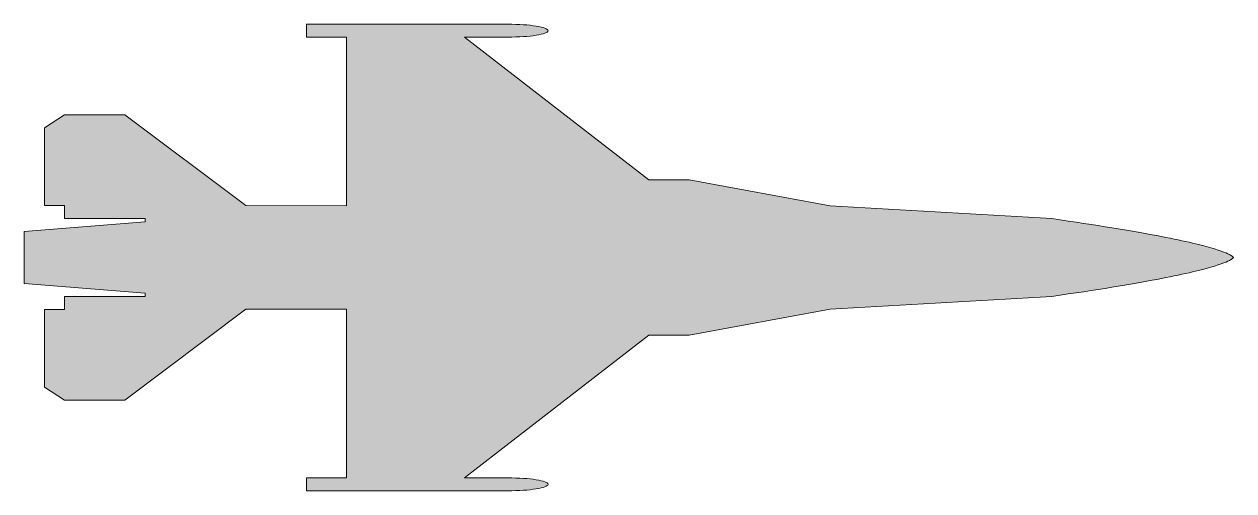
# Model space of a CAD drawing. Extents: x 282.1 to 319.8, y -401.1 to -386.6.
import ezdxf

# ---------------------------------------------------------------- set-up
doc = ezdxf.new("R2010")
doc.units = 0
doc.header["$MEASUREMENT"] = 0
doc.layers.add('Layer 1', color=7, linetype='Continuous', lineweight=0)

msp = doc.modelspace()

# ---------------------------------------------------------------- hatches: boundary and pattern name
at = {"layer": 'Layer 1', "true_color": 0xf1f0f0, "transparency": 33554687}
h = msp.add_hatch(color=7, dxfattribs=at)
edge = h.paths.add_edge_path()
edge.add_spline(control_points=[(290.899, -386.558), (290.899, -386.558), (292.155, -386.558), (292.155, -386.558), (292.155, -386.558), (295.295, -386.558), (295.295, -386.558), (295.295, -386.558), (297.178, -386.558), (297.178, -386.558), (297.531, -386.559), (297.827, -386.578), (298.064, -386.616), (298.302, -386.653), (298.425, -386.701), (298.434, -386.759), (298.425, -386.816), (298.302, -386.864), (298.064, -386.901), (297.827, -386.939), (297.531, -386.958), (297.178, -386.959), (297.178, -386.959), (295.824, -386.959), (295.824, -386.959), (295.824, -386.959), (301.575, -391.398), (301.575, -391.398), (301.575, -391.398), (302.83, -391.398), (302.83, -391.398), (302.83, -391.398), (307.226, -392.205), (307.226, -392.205), (307.226, -392.205), (314.134, -392.608), (314.134, -392.608), (315.533, -392.809), (316.622, -392.986), (317.402, -393.137), (318.182, -393.288), (318.741, -393.414), (319.08, -393.515), (319.418, -393.616), (319.624, -393.691), (319.698, -393.742), (319.771, -393.792), (319.801, -393.817), (319.786, -393.817), (319.801, -393.817), (319.771, -393.842), (319.698, -393.893), (319.624, -393.943), (319.418, -394.019), (319.08, -394.119), (318.741, -394.22), (318.182, -394.346), (317.402, -394.497), (316.622, -394.649), (315.533, -394.825), (314.134, -395.027), (314.134, -395.027), (307.226, -395.43), (307.226, -395.43), (307.226, -395.43), (302.83, -396.237), (302.83, -396.237), (302.83, -396.237), (301.575, -396.237), (301.575, -396.237), (301.575, -396.237), (295.824, -400.675), (295.824, -400.675), (295.824, -400.675), (297.178, -400.675), (297.178, -400.675), (297.531, -400.676), (297.827, -400.695), (298.064, -400.733), (298.302, -400.77), (298.425, -400.818), (298.434, -400.876), (298.425, -400.933), (298.302, -400.981), (298.064, -401.018), (297.827, -401.056), (297.531, -401.075), (297.178, -401.076), (297.178, -401.076), (295.295, -401.076), (295.295, -401.076), (295.295, -401.076), (292.155, -401.076), (292.155, -401.076), (292.155, -401.076), (290.899, -401.076), (290.899, -401.076), (290.899, -401.076), (290.899, -400.675), (290.899, -400.675), (290.899, -400.675), (292.155, -400.675), (292.155, -400.675), (292.155, -400.675), (292.155, -395.43), (292.155, -395.43), (292.155, -395.43), (289.015, -395.43), (289.015, -395.43), (289.015, -395.43), (285.247, -398.254), (285.247, -398.254), (285.247, -398.254), (283.363, -398.253), (283.363, -398.253), (283.363, -398.253), (282.735, -397.85), (282.735, -397.85), (282.735, -397.85), (282.735, -395.431), (282.735, -395.431), (282.735, -395.431), (283.363, -395.431), (283.363, -395.431), (283.363, -395.431), (283.363, -395.028), (283.363, -395.028), (283.363, -395.028), (285.875, -395.028), (285.875, -395.028), (285.875, -395.028), (285.875, -394.927), (285.875, -394.927), (285.875, -394.927), (282.107, -394.624), (282.107, -394.624), (282.107, -394.624), (282.107, -393.01), (282.107, -393.01), (282.107, -393.01), (285.875, -392.707), (285.875, -392.707), (285.875, -392.707), (285.875, -392.606), (285.875, -392.606), (285.875, -392.606), (283.363, -392.606), (283.363, -392.606), (283.363, -392.606), (283.363, -392.203), (283.363, -392.203), (283.363, -392.203), (282.735, -392.203), (282.735, -392.203), (282.735, -392.203), (282.735, -389.784), (282.735, -389.784), (282.735, -389.784), (283.363, -389.381), (283.363, -389.381), (283.363, -389.381), (285.247, -389.381), (285.247, -389.381), (285.247, -389.381), (289.015, -392.203), (289.015, -392.203), (289.015, -392.203), (292.155, -392.205), (292.155, -392.205), (292.155, -392.205), (292.155, -386.959), (292.155, -386.959), (292.155, -386.959), (290.899, -386.959), (290.899, -386.959), (290.899, -386.959), (290.899, -386.558), (290.899, -386.558), (290.899, -386.558), (290.899, -386.558), (290.899, -386.558)], knot_values=[0, 0, 0, 0, 1, 1, 1, 2, 2, 2, 3, 3, 3, 4, 4, 4, 5, 5, 5, 6, 6, 6, 7, 7, 7, 8, 8, 8, 9, 9, 9, 10, 10, 10, 11, 11, 11, 12, 12, 12, 13, 13, 13, 14, 14, 14, 15, 15, 15, 16, 16, 16, 17, 17, 17, 18, 18, 18, 19, 19, 19, 20, 20, 20, 21, 21, 21, 22, 22, 22, 23, 23, 23, 24, 24, 24, 25, 25, 25, 26, 26, 26, 27, 27, 27, 28, 28, 28, 29, 29, 29, 30, 30, 30, 31, 31, 31, 32, 32, 32, 33, 33, 33, 34, 34, 34, 35, 35, 35, 36, 36, 36, 37, 37, 37, 38, 38, 38, 39, 39, 39, 40, 40, 40, 41, 41, 41, 42, 42, 42, 43, 43, 43, 44, 44, 44, 45, 45, 45, 46, 46, 46, 47, 47, 47, 48, 48, 48, 49, 49, 49, 50, 50, 50, 51, 51, 51, 52, 52, 52, 53, 53, 53, 54, 54, 54, 55, 55, 55, 56, 56, 56, 57, 57, 57, 58, 58, 58, 59, 59, 59, 60, 60, 60, 60], degree=3, periodic=0)

# ---------------------------------------------------------------- linework, layer by layer
at = {"layer": 'Layer 1'}
msp.add_open_spline([(290.899, -386.558), (290.899, -386.558), (292.155, -386.558), (292.155, -386.558), (292.155, -386.558), (295.295, -386.558), (295.295, -386.558), (295.295, -386.558), (297.178, -386.558), (297.178, -386.558), (297.531, -386.559), (297.827, -386.578), (298.064, -386.616), (298.302, -386.653), (298.425, -386.701), (298.434, -386.759), (298.425, -386.816), (298.302, -386.864), (298.064, -386.901), (297.827, -386.939), (297.531, -386.958), (297.178, -386.959), (297.178, -386.959), (295.824, -386.959), (295.824, -386.959), (295.824, -386.959), (301.575, -391.398), (301.575, -391.398), (301.575, -391.398), (302.83, -391.398), (302.83, -391.398), (302.83, -391.398), (307.226, -392.205), (307.226, -392.205), (307.226, -392.205), (314.134, -392.608), (314.134, -392.608), (315.533, -392.809), (316.622, -392.986), (317.402, -393.137), (318.182, -393.288), (318.741, -393.414), (319.08, -393.515), (319.418, -393.616), (319.624, -393.691), (319.698, -393.742), (319.771, -393.792), (319.801, -393.817), (319.786, -393.817), (319.801, -393.817), (319.771, -393.842), (319.698, -393.893), (319.624, -393.943), (319.418, -394.019), (319.08, -394.119), (318.741, -394.22), (318.182, -394.346), (317.402, -394.497), (316.622, -394.649), (315.533, -394.825), (314.134, -395.027), (314.134, -395.027), (307.226, -395.43), (307.226, -395.43), (307.226, -395.43), (302.83, -396.237), (302.83, -396.237), (302.83, -396.237), (301.575, -396.237), (301.575, -396.237), (301.575, -396.237), (295.824, -400.675), (295.824, -400.675), (295.824, -400.675), (297.178, -400.675), (297.178, -400.675), (297.531, -400.676), (297.827, -400.695), (298.064, -400.733), (298.302, -400.77), (298.425, -400.818), (298.434, -400.876), (298.425, -400.933), (298.302, -400.981), (298.064, -401.018), (297.827, -401.056), (297.531, -401.075), (297.178, -401.076), (297.178, -401.076), (295.295, -401.076), (295.295, -401.076), (295.295, -401.076), (292.155, -401.076), (292.155, -401.076), (292.155, -401.076), (290.899, -401.076), (290.899, -401.076), (290.899, -401.076), (290.899, -400.675), (290.899, -400.675), (290.899, -400.675), (292.155, -400.675), (292.155, -400.675), (292.155, -400.675), (292.155, -395.43), (292.155, -395.43), (292.155, -395.43), (289.015, -395.43), (289.015, -395.43), (289.015, -395.43), (285.247, -398.254), (285.247, -398.254), (285.247, -398.254), (283.363, -398.253), (283.363, -398.253), (283.363, -398.253), (282.735, -397.85), (282.735, -397.85), (282.735, -397.85), (282.735, -395.431), (282.735, -395.431), (282.735, -395.431), (283.363, -395.431), (283.363, -395.431), (283.363, -395.431), (283.363, -395.028), (283.363, -395.028), (283.363, -395.028), (285.875, -395.028), (285.875, -395.028), (285.875, -395.028), (285.875, -394.927), (285.875, -394.927), (285.875, -394.927), (282.107, -394.624), (282.107, -394.624), (282.107, -394.624), (282.107, -393.01), (282.107, -393.01), (282.107, -393.01), (285.875, -392.707), (285.875, -392.707), (285.875, -392.707), (285.875, -392.606), (285.875, -392.606), (285.875, -392.606), (283.363, -392.606), (283.363, -392.606), (283.363, -392.606), (283.363, -392.203), (283.363, -392.203), (283.363, -392.203), (282.735, -392.203), (282.735, -392.203), (282.735, -392.203), (282.735, -389.784), (282.735, -389.784), (282.735, -389.784), (283.363, -389.381), (283.363, -389.381), (283.363, -389.381), (285.247, -389.381), (285.247, -389.381), (285.247, -389.381), (289.015, -392.203), (289.015, -392.203), (289.015, -392.203), (292.155, -392.205), (292.155, -392.205), (292.155, -392.205), (292.155, -386.959), (292.155, -386.959), (292.155, -386.959), (290.899, -386.959), (290.899, -386.959), (290.899, -386.959), (290.899, -386.558), (290.899, -386.558), (290.899, -386.558), (290.899, -386.558), (290.899, -386.558)], degree=3, knots=[0, 0, 0, 0, 1, 1, 1, 2, 2, 2, 3, 3, 3, 4, 4, 4, 5, 5, 5, 6, 6, 6, 7, 7, 7, 8, 8, 8, 9, 9, 9, 10, 10, 10, 11, 11, 11, 12, 12, 12, 13, 13, 13, 14, 14, 14, 15, 15, 15, 16, 16, 16, 17, 17, 17, 18, 18, 18, 19, 19, 19, 20, 20, 20, 21, 21, 21, 22, 22, 22, 23, 23, 23, 24, 24, 24, 25, 25, 25, 26, 26, 26, 27, 27, 27, 28, 28, 28, 29, 29, 29, 30, 30, 30, 31, 31, 31, 32, 32, 32, 33, 33, 33, 34, 34, 34, 35, 35, 35, 36, 36, 36, 37, 37, 37, 38, 38, 38, 39, 39, 39, 40, 40, 40, 41, 41, 41, 42, 42, 42, 43, 43, 43, 44, 44, 44, 45, 45, 45, 46, 46, 46, 47, 47, 47, 48, 48, 48, 49, 49, 49, 50, 50, 50, 51, 51, 51, 52, 52, 52, 53, 53, 53, 54, 54, 54, 55, 55, 55, 56, 56, 56, 57, 57, 57, 58, 58, 58, 59, 59, 59, 60, 60, 60, 60], dxfattribs=at)

doc.saveas('drawing.dxf')
